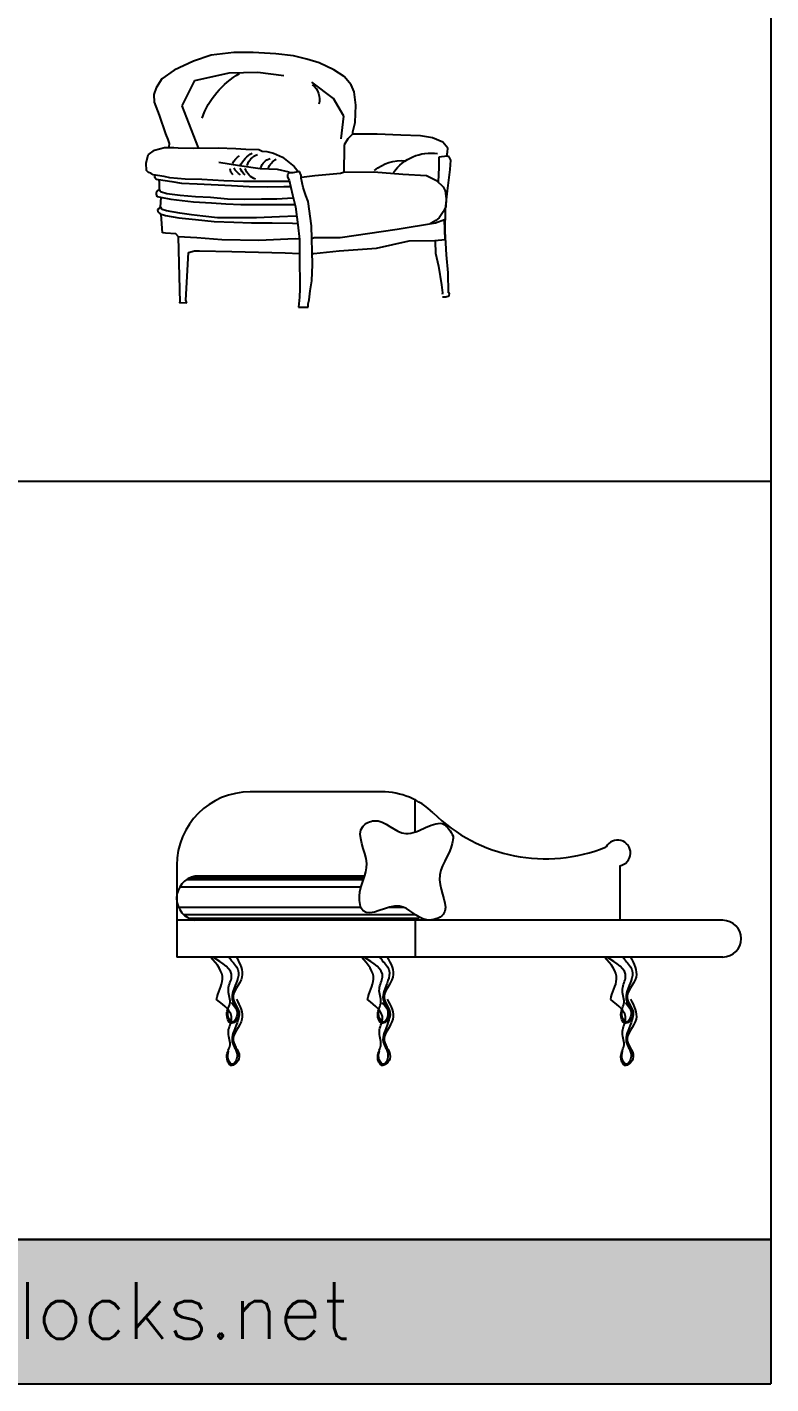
# Model space of a CAD drawing. Header units: millimetres. Extents: x 1987 to 28581, y 809 to 14560.
# Drawn here: x 26556 to 28581, y 809 to 4506 of the extents above; entities that cross this region are included whole.
import ezdxf

# ---------------------------------------------------------------- set-up
doc = ezdxf.new("R2010")
doc.units = ezdxf.units.MM
doc.layers.add('www.cad-blocks.net', color=7, linetype='Continuous')
doc.styles.get("Standard").update_dxf_attribs({"font": 'arial.ttf'})

# ---------------------------------------------------------------- blocks, each defined once
blk = doc.blocks.new('A$C765770E5')
for p, q in [((318.9, 646.8, -685.7), (359.1, 665.6, -685.7)), ((359.1, 665.6, -685.7), (392.4, 675.8, -685.7)), ((392.4, 675.8, -685.7), (429.1, 684.4, -685.7)), ((429.1, 684.4, -685.7), (476.5, 689.8, -685.7)), ((476.5, 689.8, -685.7), (538.8, 694.1, -685.7)), ((538.8, 694.1, -685.7), (590.9, 694.1, -685.7)), ((590.9, 694.1, -685.7), (653.3, 686.4, -685.7)), ((653.3, 686.4, -685.7), (701.1, 670.2, -685.7)), ((701.1, 670.2, -685.7), (754.1, 645.4, -685.7)), ((290.8, 628, -685.7), (318.9, 646.8, -685.7)), ((525.5, 640.1, -685.7), (455.4, 631.5, -685.7)), ((604.2, 638.6, -685.7), (525.5, 640.1, -685.7)), ((697.2, 617.2, -685.7), (604.2, 638.6, -685.7)), ((754.1, 645.4, -685.7), (787.4, 621.6, -685.7)), ((263.4, 586.2, -685.7), (272, 605.9, -685.7)), ((272, 605.9, -685.7), (290.8, 628, -685.7)), ((320, 568.3, -685.7), (378.7, 612.6, -685.7)), ((731.6, 548.6, -685.7), (697.2, 617.2, -685.7)), ((787.4, 621.6, -685.7), (802.8, 597.7, -685.7)), ((802.8, 597.7, -685.7), (808.7, 579.7, -685.7)), ((259.2, 550.4, -685.7), (263.4, 586.2, -685.7)), ((291.6, 520.3, -685.7), (320, 568.3, -685.7)), ((807.9, 558.4, -685.7), (794.2, 523.4, -685.7)), ((808.7, 579.7, -685.7), (807.9, 558.4, -685.7)), ((260.9, 502.6, -685.7), (259.2, 550.4, -685.7)), ((298.7, 458.2, -685.7), (291.6, 520.3, -685.7)), ((687.2, 434.2, -685.7), (731.6, 548.6, -685.7)), ((794.2, 523.4, -685.7), (777.1, 472.2, -685.7)), ((266.8, 477.9, -685.7), (260.9, 502.6, -685.7)), ((8.5, 433.1, -685.7), (22.2, 449.3, -685.7)), ((22.2, 449.3, -685.7), (50.4, 461.2, -685.7)), ((50.4, 461.2, -685.7), (82.4, 466.8, -685.7)), ((82.4, 466.8, -685.7), (136.2, 468.5, -685.7)), ((136.2, 468.5, -685.7), (201.1, 471, -685.7)), ((201.1, 471, -685.7), (258.3, 471, -685.7)), ((258.3, 471, -685.7), (267.7, 471, -685.7)), ((266.8, 470.2, -685.7), (266.8, 477.9, -685.7)), ((267.7, 471, -685.7), (280.5, 458.2, -685.7)), ((280.5, 458.2, -685.7), (290.8, 442, -685.7)), ((771.2, 456.8, -685.7), (767.7, 445.8, -685.7)), ((767.7, 445.8, -685.7), (768.6, 436.4, -685.7)), ((777.1, 472.2, -685.7), (771.2, 456.8, -685.7)), ((0, 400.6, -685.7), (4.3, 409.2, -685.7)), ((4.3, 409.2, -685.7), (10.2, 410.9, -685.7)), ((9.4, 422, -685.7), (8.5, 433.1, -685.7)), ((11.1, 412.6, -685.7), (9.4, 422, -685.7)), ((10.2, 410.9, -685.7), (33.3, 408.3, -685.7)), ((33.3, 408.3, -685.7), (32.5, 402.3, -685.7)), ((290.8, 442, -685.7), (290.8, 423.2, -685.7)), ((290.8, 423.2, -685.7), (291.6, 380.6, -685.7)), ((458.4, 408.6, -685.7), (426.8, 383, -685.7)), ((483.2, 419.7, -685.7), (458.4, 408.6, -685.7)), ((501.1, 424, -685.7), (483.2, 419.7, -685.7)), ((513.9, 424.9, -685.7), (501.1, 424, -685.7)), ((523.3, 429.1, -685.7), (513.9, 424.9, -685.7)), ((558.3, 430.8, -685.7), (523.3, 429.1, -685.7)), ((585.7, 432.5, -685.7), (558.3, 430.8, -685.7)), ((633.5, 434.2, -685.7), (585.7, 432.5, -685.7)), ((701.8, 433.4, -685.7), (633.5, 434.2, -685.7)), ((742.8, 434.2, -685.7), (701.8, 433.4, -685.7)), ((754.8, 435.1, -685.7), (742.8, 434.2, -685.7)), ((780.4, 435.1, -685.7), (754.8, 435.1, -685.7)), ((807.7, 427.4, -685.7), (780.4, 435.1, -685.7)), ((824.8, 414.6, -685.7), (807.7, 427.4, -685.7)), ((829.9, 392.4, -685.7), (824.8, 414.6, -685.7)), ((1.7, 375, -685.7), (0, 400.6, -685.7)), ((9.4, 317, -685.7), (1.7, 375, -685.7)), ((32.5, 402.3, -685.7), (32.5, 380.1, -685.7)), ((32.5, 380.1, -685.7), (35, 341.7, -685.7)), ((291.6, 380.6, -685.7), (291.6, 367.8, -685.7)), ((426.8, 383, -685.7), (415.7, 369.4, -685.7)), ((440.2, 368, -685.7), (472.6, 374.9, -685.7)), ((472.6, 374.9, -685.7), (519.1, 376.8, -685.7)), ((519.1, 376.8, -685.7), (576, 384.6, -685.7)), ((576, 384.6, -685.7), (631.8, 394.4, -685.7)), ((823.9, 366.8, -685.7), (829.1, 371.9, -685.7)), ((829.1, 371.9, -685.7), (829.9, 392.4, -685.7)), ((39.6, 344.6, -685.7), (20.8, 327.6, -685.7)), ((66.1, 358.3, -685.7), (39.6, 344.6, -685.7)), ((131, 362.5, -685.7), (66.1, 358.3, -685.7)), ((209.6, 368.5, -685.7), (131, 362.5, -685.7)), ((292.4, 367.7, -685.7), (209.6, 368.5, -685.7)), ((300.9, 365.1, -685.7), (292.4, 367.7, -685.7)), ((371, 358.3, -685.7), (300.9, 365.1, -685.7)), ((406.8, 354, -685.7), (371, 358.3, -685.7)), ((402.1, 326.2, -685.7), (408, 351.4, -685.7)), ((408, 358.8, -685.7), (412.4, 369.1, -685.7)), ((408, 351.4, -685.7), (408, 358.8, -685.7)), ((412.4, 369.1, -685.7), (430.2, 366.2, -685.7)), ((430.2, 366.2, -685.7), (440.6, 366.2, -685.7)), ((440.6, 345.5, -685.7), (431.7, 305.5, -685.7)), ((440.6, 366.2, -685.7), (445, 361.7, -685.7)), ((445, 354.3, -685.7), (440.6, 345.5, -685.7)), ((441.4, 342.5, -685.7), (472.3, 341.8, -685.7)), ((445, 361.7, -685.7), (445, 354.3, -685.7)), ((472.3, 341.8, -685.7), (513.5, 341.8, -685.7)), ((513.5, 341.8, -685.7), (564.9, 341.8, -685.7)), ((564.9, 341.8, -685.7), (618.5, 343.9, -685.7)), ((634.3, 332.9, -685.7), (597.9, 331.5, -685.7)), ((618.5, 343.9, -685.7), (678.2, 348, -685.7)), ((691.2, 335.6, -685.7), (634.3, 332.9, -685.7)), ((678.2, 348, -685.7), (723.5, 348.7, -685.7)), ((733.8, 337.7, -685.7), (691.2, 335.6, -685.7)), ((723.5, 348.7, -685.7), (765.4, 352.1, -685.7)), ((760.5, 342.5, -685.7), (733.8, 337.7, -685.7)), ((796.2, 347.3, -685.7), (760.5, 342.5, -685.7)), ((765.4, 352.1, -685.7), (780.5, 356.2, -685.7)), ((780.5, 356.2, -685.7), (810.8, 360.5, -685.7)), ((793.5, 341.8, -685.7), (796.2, 347.3, -685.7)), ((793.5, 320.6, -685.7), (793.5, 341.8, -685.7)), ((803.1, 348.7, -685.7), (796.2, 347.3, -685.7)), ((807.9, 356.9, -685.7), (803.1, 348.7, -685.7)), ((804.1, 359.3, -685.7), (807.9, 356.9, -685.7)), ((811.1, 360.8, -685.7), (817.1, 365.1, -685.7)), ((817.1, 365.1, -685.7), (823.9, 366.8, -685.7)), ((14.5, 266.6, -685.7), (9.4, 317, -685.7)), ((15.7, 316.5, -685.7), (13.1, 295.1, -685.7)), ((20.8, 327.6, -685.7), (15.7, 316.5, -685.7)), ((388.7, 287.7, -685.7), (394.7, 304, -685.7)), ((394.7, 304, -685.7), (402.1, 326.2, -685.7)), ((431.7, 305.5, -685.7), (422.8, 272.9, -685.7)), ((430.4, 297.2, -685.7), (474.3, 294.5, -685.7)), ((455.1, 328.8, -685.7), (437.3, 328.8, -685.7)), ((498.4, 328.1, -685.7), (455.1, 328.8, -685.7)), ((549.8, 328.8, -685.7), (498.4, 328.1, -685.7)), ((597.9, 331.5, -685.7), (549.8, 328.8, -685.7)), ((608.2, 294.5, -685.7), (654.8, 298.6, -685.7)), ((654.8, 298.6, -685.7), (695.3, 300.7, -685.7)), ((695.3, 300.7, -685.7), (737.2, 304.1, -685.7)), ((737.2, 304.1, -685.7), (773.6, 308.9, -685.7)), ((790.7, 299.3, -685.7), (762.6, 294.5, -685.7)), ((773.6, 308.9, -685.7), (790.7, 313.7, -685.7)), ((790.7, 272.6, -685.7), (789.4, 299.3, -685.7)), ((790.7, 313.7, -685.7), (791.4, 319.2, -685.7)), ((800.4, 301.4, -685.7), (790.7, 299.3, -685.7)), ((791.4, 319.2, -685.7), (793.5, 319.9, -685.7)), ((793.5, 319.9, -685.7), (799, 317.1, -685.7)), ((799, 317.1, -685.7), (802.4, 311, -685.7)), ((802.4, 306.2, -685.7), (800.4, 301.4, -685.7)), ((802.4, 311, -685.7), (802.4, 306.2, -685.7)), ((13.1, 295.1, -685.7), (14, 272.9, -685.7)), ((14, 272.9, -685.7), (20.8, 259.3, -685.7)), ((15.4, 206.1, -685.7), (14.5, 266.6, -685.7)), ((20.8, 259.3, -685.7), (31.9, 243.1, -685.7)), ((379.9, 221.2, -685.7), (388.7, 287.7, -685.7)), ((422.8, 272.9, -685.7), (416.9, 224.1, -685.7)), ((439.3, 279.4, -685.7), (423.5, 279.4, -685.7)), ((483.9, 279.4, -685.7), (439.3, 279.4, -685.7)), ((474.3, 294.5, -685.7), (516.2, 294.5, -685.7)), ((527.2, 279.4, -685.7), (483.9, 279.4, -685.7)), ((516.2, 294.5, -685.7), (562.9, 293.1, -685.7)), ((571.8, 279.4, -685.7), (527.2, 279.4, -685.7)), ((562.9, 293.1, -685.7), (608.2, 294.5, -685.7)), ((613, 281.5, -685.7), (571.8, 279.4, -685.7)), ((652.1, 284.2, -685.7), (613, 281.5, -685.7)), ((701.5, 287, -685.7), (652.1, 284.2, -685.7)), ((762.6, 294.5, -685.7), (701.5, 287, -685.7)), ((737.9, 256.1, -685.7), (775, 262.3, -685.7)), ((775, 262.3, -685.7), (786.6, 265.7, -685.7)), ((786.6, 265.7, -685.7), (790.1, 271.9, -685.7)), ((790.1, 271.9, -685.7), (790.7, 273.2, -685.7)), ((790.7, 273.2, -685.7), (794.9, 269.1, -685.7)), ((798.3, 259.5, -685.7), (791.4, 254, -685.7)), ((794.9, 269.1, -685.7), (799, 266.4, -685.7)), ((799, 266.4, -685.7), (798.3, 259.5, -685.7)), ((15.5, 184.5, -685.7), (17, 237.7, -685.7)), ((17, 237.7, -685.7), (42.2, 228.9, -685.7)), ((31.9, 243.1, -685.7), (41.3, 236.2, -685.7)), ((41.3, 236.2, -685.7), (47.3, 232.8, -685.7)), ((42.2, 228.9, -685.7), (145.9, 211.1, -685.7)), ((47.3, 232.8, -685.7), (56.7, 226.9, -685.7)), ((416.9, 224.1, -685.7), (412.4, 184.2, -685.7)), ((431.1, 228.7, -685.7), (418, 228, -685.7)), ((422.2, 247.9, -685.7), (466.8, 245.8, -685.7)), ((486.7, 229.3, -685.7), (431.1, 228.7, -685.7)), ((466.8, 245.8, -685.7), (529.9, 243.7, -685.7)), ((543, 230, -685.7), (486.7, 229.3, -685.7)), ((529.9, 243.7, -685.7), (590.3, 243.1, -685.7)), ((591, 231.4, -685.7), (543, 230, -685.7)), ((590.3, 243.1, -685.7), (635.6, 243.7, -685.7)), ((644.6, 233.5, -685.7), (591, 231.4, -685.7)), ((635.6, 243.7, -685.7), (675.4, 247.9, -685.7)), ((696, 238.3, -685.7), (644.6, 233.5, -685.7)), ((675.4, 247.9, -685.7), (706.3, 251.3, -685.7)), ((741.3, 243.7, -685.7), (696, 238.3, -685.7)), ((706.3, 251.3, -685.7), (737.9, 256.1, -685.7)), ((777.7, 249.2, -685.7), (741.3, 243.7, -685.7)), ((791.4, 254, -685.7), (777.7, 249.2, -685.7)), ((785.3, 202.6, -685.7), (789.4, 252, -685.7)), ((12, 142, -685.7), (15.4, 206.1, -685.7)), ((145.9, 211.1, -685.7), (301.4, 188.9, -685.7)), ((301.4, 188.9, -685.7), (372.5, 188.5, -685.7)), ((372.5, 188.5, -685.7), (378.9, 186.1, -685.7)), ((376.9, 116.1, -685.7), (379.9, 221.2, -685.7)), ((412.5, 185, -685.7), (424.3, 185.9, -685.7)), ((424.3, 185.9, -685.7), (523.5, 181.5, -685.7)), ((624.2, 183, -685.7), (692.4, 188.9, -685.7)), ((692.4, 188.9, -685.7), (742.7, 191.9, -685.7)), ((742.7, 191.9, -685.7), (738.3, 12.8, -685.7)), ((741.7, 191.8, -685.7), (748.9, 199.9, -685.7)), ((748.9, 199.9, -685.7), (777.7, 201.2, -685.7)), ((777.7, 201.2, -685.7), (785.3, 202.6, -685.7)), ((43.7, 181.5, -685.7), (15.5, 184.5, -685.7)), ((42.7, 178.7, -685.7), (41.9, 147.2, -685.7)), ((113.3, 180.5, -685.7), (43.7, 181.5, -685.7)), ((202.8, 161, -685.7), (113.3, 180.5, -685.7)), ((304.1, 153.3, -685.7), (202.8, 161, -685.7)), ((372.9, 145.7, -685.7), (304.1, 153.3, -685.7)), ((412.4, 184.2, -685.7), (412.4, 127.9, -685.7)), ((596.4, 151.4, -685.7), (451.2, 147.6, -685.7)), ((523.5, 181.5, -685.7), (624.2, 183, -685.7)), ((684.9, 153.4, -685.7), (596.4, 151.4, -685.7)), ((698.3, 153.4, -685.7), (684.9, 153.4, -685.7)), ((714.6, 148.9, -685.7), (698.3, 153.4, -685.7)), ((722, 18.7, -685.7), (714.6, 148.9, -685.7)), ((7.7, 93.4, -685.7), (12, 142, -685.7)), ((34.2, 111.3, -685.7), (25.6, 61, -685.7)), ((41.9, 147.2, -685.7), (34.2, 111.3, -685.7)), ((377.7, 145.7, -685.7), (372.9, 145.7, -685.7)), ((378.4, 71.7, -685.7), (376.9, 116.1, -685.7)), ((412.4, 127.9, -685.7), (411, 62.8, -685.7)), ((451.2, 147.6, -685.7), (412.4, 145.8, -685.7)), ((6.8, 38.8, -685.7), (7.7, 93.4, -685.7)), ((3.4, 37.9, -685.7), (6.8, 38.8, -685.7)), ((5.1, 30.3, -685.7), (3.4, 37.9, -685.7)), ((25.6, 61, -685.7), (23.1, 38.8, -685.7)), ((23.1, 38.8, -685.7), (23.9, 34.5, -685.7)), ((382.9, 44.7, -685.7), (378.4, 71.7, -685.7)), ((386.4, 20, -685.7), (382.9, 44.7, -685.7)), ((411, 62.8, -685.7), (411, 49.6, -685.7)), ((411, 49.6, -685.7), (412.4, 26.7, -685.7)), ((13.7, 27.7, -685.7), (5.1, 30.3, -685.7)), ((23.1, 27.7, -685.7), (13.7, 27.7, -685.7)), ((388.9, 8.7, -685.7), (386.4, 20, -685.7)), ((388.9, 0, -685.7), (388.9, 8.7, -685.7)), ((415.4, 0, -685.7), (388.9, 0, -685.7)), ((412.4, 26.7, -685.7), (415.4, 0, -685.7)), ((719, 11.3, -685.7), (722, 18.7, -685.7)), ((738.3, 12.8, -685.7), (719, 11.3, -685.7))]:
    blk.add_line(p, q)
for centre, radius, start, end in [((461.7, 437.1, -685.7), 229.7, 19.8205, 60.1677), ((406.2, 566.8, -685.7), 48.5, 125.991, 197.1109), ((54.1, 295.4, -685.7), 124.5, 35.0268, 98.1981), ((512.2, 374.1, -685.7), 44.3, 15.0875, 71.1411), ((497.1, 345.4, -685.7), 86.8, 27.5822, 59.0954), ((552.1, 373.1, -685.7), 45.9, 23.6591, 59.323), ((135, 288.6, -685.7), 110.9, 48.8924, 95.734), ((449.9, 358.8, -685.7), 51.3, 21.7328, 60.0586), ((480.6, 367.7, -685.7), 39, 18.0777, 71.9693), ((519.2, 389.8, -685.7), 42.8, 287.1943, 343.738), ((518.3, 408.6, -685.7), 64.1, 310.9466, 331.3006), ((518.3, 431.5, -685.7), 90.2, 307.7042, 323.8184), ((578.6, 378, -685.7), 22.9, 310.9529, 355.8794)]:
    blk.add_arc(centre, radius, start, end)
blk.add_point((738.3, 12.8, -685.7))
blk = doc.blocks.new('A$C0A947390')
at = {"xscale": -1}
blk.add_blockref('A$C765770E5', (829.9, 0), dxfattribs=at)
blk = doc.blocks.new('A$C74131DBA')
for p, q in [((558.5, 745.6), (200.4, 745.6)), ((649.4, 636.3), (649.4, 723.7)), ((0.4, 545.6), (0.4, 295.6)), ((1206.8, 544.4), (1206.8, 395.6)), ((501.8, 485.6), (7.8, 485.6)), ((508.4, 505.6), (26.1, 505.6)), ((510.2, 510.9), (35.5, 510.9)), ((511.8, 515.6), (50.6, 515.6)), ((502, 430.6), (5.3, 430.6)), ((650.6, 410.6), (19.8, 410.6)), ((619.4, 430.6), (578.4, 430.6)), ((1487.4, 395.6), (0.4, 395.6)), ((657.3, 400.6), (34.7, 400.6)), ((649.4, 395.6), (649.4, 295.6)), ((1487.4, 295.6), (0.4, 295.6)), ((165.8, 235.6), (165.4, 235.6))]:
    blk.add_line(p, q)
for centre, radius, start, end in [((200.4, 545.6), 200, 90, 180), ((558.5, 545.6), 200, 45.5763, 90), ((1004.8, 1000.9), 437.6, 225.5763, 292.1264), ((1200.8, 579.2), 35.3, 279.7718, 152.3088), ((60.8, 455.6), 60.9, 99.646, 260.354), ((616.6, 455.6), 68.4, 298.6883, 310.7896), ((1487.4, 345.6), 50, 0, 90), ((1487.4, 345.6), 50, 270, 0), ((81.7, 236.2), 83.9, 35.7512, 45.0675), ((492.7, 236.2), 83.9, 35.7512, 45.0675), ((1154.9, 236.2), 83.9, 35.7512, 45.0675)]:
    blk.add_arc(centre, radius, start, end)
for points, knots in [([(753.1, 624.8), (745.6, 638.2), (718.5, 686.9), (621.8, 593.6), (559.7, 682.5), (477.7, 641.7), (541.3, 546.8), (490.4, 483.8), (507.1, 388.2), (612.7, 467.1), (662.7, 383.5), (756.5, 413.6), (688.1, 516.7), (749, 576.3), (752.5, 618.1), (753.1, 624.8)], [0, 0, 0, 0, 40.654717, 147.720835, 241.196182, 274.463339, 376.546095, 467.934924, 508.805695, 608.775507, 691.943386, 738.993892, 833.680449, 938.706704, 958.685552, 958.685552, 958.685552, 958.685552]), ([(108.9, 179.4), (110.9, 198.9), (139.5, 238.7), (110.4, 275.9), (92, 295.6)], [0, 0, 0, 0, 61.556364, 132.043512, 132.043512, 132.043512, 132.043512]), ([(162.7, 295.3), (172.4, 277.1), (192.9, 238.3), (132.9, 186.1), (186, 141.6), (144.8, 104.1), (131.2, 144.7), (152.3, 171.5), (134.2, 207.6), (164, 256.1), (124.7, 279.3), (97.6, 295.3)], [0, 0, 0, 0, 56.346107, 119.626128, 171.805827, 199.611872, 225.83849, 259.531461, 296.680602, 330.373642, 405.612691, 405.612691, 405.612691, 405.612691]), ([(148.8, 286.3), (157, 277), (178.7, 252.7), (154.9, 214.6), (147.2, 172.6), (172.6, 150.5), (155, 109.9), (136.5, 132.9), (139.3, 145.8), (141, 153.5)], [0, 0, 0, 0, 34.305607, 90.030218, 114.251796, 156.03552, 180.823615, 196.943685, 220.373838, 220.373838, 220.373838, 220.373838]), ([(519.9, 179.4), (521.9, 198.9), (550.6, 238.7), (521.4, 275.9), (503, 295.6)], [0, 0, 0, 0, 61.556364, 132.043512, 132.043512, 132.043512, 132.043512]), ([(573.7, 295.3), (583.4, 277.1), (603.9, 238.3), (543.9, 186.1), (597, 141.6), (555.8, 104.1), (542.2, 144.7), (563.4, 171.5), (545.2, 207.6), (575.1, 256.1), (535.7, 279.3), (508.6, 295.3)], [0, 0, 0, 0, 56.346107, 119.626128, 171.805827, 199.611872, 225.83849, 259.531461, 296.680602, 330.373642, 405.612691, 405.612691, 405.612691, 405.612691]), ([(559.8, 286.3), (568, 277), (589.7, 252.7), (565.9, 214.6), (558.3, 172.6), (583.6, 150.5), (566, 109.9), (547.5, 132.9), (550.3, 145.8), (552, 153.5)], [0, 0, 0, 0, 34.305607, 90.030218, 114.251796, 156.03552, 180.823615, 196.943685, 220.373838, 220.373838, 220.373838, 220.373838]), ([(1182.1, 179.4), (1184.1, 198.9), (1212.7, 238.7), (1183.6, 275.9), (1165.2, 295.6)], [0, 0, 0, 0, 61.556364, 132.043512, 132.043512, 132.043512, 132.043512]), ([(1235.9, 295.3), (1245.6, 277.1), (1266.1, 238.3), (1206.1, 186.1), (1259.2, 141.6), (1218, 104.1), (1204.4, 144.7), (1225.5, 171.5), (1207.4, 207.6), (1237.2, 256.1), (1197.9, 279.3), (1170.7, 295.3)], [0, 0, 0, 0, 56.346107, 119.626128, 171.805827, 199.611872, 225.83849, 259.531461, 296.680602, 330.373642, 405.612691, 405.612691, 405.612691, 405.612691]), ([(1222, 286.3), (1230.2, 277), (1251.9, 252.7), (1228.1, 214.6), (1220.4, 172.6), (1245.7, 150.5), (1228.2, 109.9), (1209.7, 132.9), (1212.5, 145.8), (1214.2, 153.5)], [0, 0, 0, 0, 34.305607, 90.030218, 114.251796, 156.03552, 180.823615, 196.943685, 220.373838, 220.373838, 220.373838, 220.373838]), ([(162.7, 180.4), (172.4, 162.1), (192.9, 123.3), (132.9, 71.1), (186, 26.6), (144.8, -10.9), (131.2, 29.7), (152.3, 56.5), (134.2, 92.7), (162.4, 138), (130.3, 162.9), (108.9, 179.4)], [0, 0, 0, 0, 56.346107, 119.626128, 171.805827, 199.611872, 225.83849, 259.531461, 296.680602, 330.373642, 397.533855, 397.533855, 397.533855, 397.533855]), ([(148.8, 171.3), (157, 162.1), (178.7, 137.7), (154.9, 99.6), (147.2, 57.6), (172.6, 35.5), (155, -5.1), (136.5, 17.9), (139.3, 30.9), (141, 38.6)], [0, 0, 0, 0, 34.305607, 90.030218, 114.251796, 156.03552, 180.823615, 196.943685, 220.373838, 220.373838, 220.373838, 220.373838]), ([(573.7, 180.4), (583.4, 162.1), (603.9, 123.3), (543.9, 71.1), (597, 26.6), (555.8, -10.9), (542.2, 29.7), (563.4, 56.5), (545.3, 92.7), (573.4, 138), (541.3, 162.9), (519.9, 179.4)], [0, 0, 0, 0, 56.346107, 119.626128, 171.805827, 199.611872, 225.83849, 259.531461, 296.680602, 330.373642, 397.533855, 397.533855, 397.533855, 397.533855]), ([(559.8, 171.3), (568, 162.1), (589.7, 137.7), (565.9, 99.6), (558.3, 57.6), (583.6, 35.5), (566, -5.1), (547.5, 17.9), (550.3, 30.9), (552, 38.6)], [0, 0, 0, 0, 34.305607, 90.030218, 114.251796, 156.03552, 180.823615, 196.943685, 220.373838, 220.373838, 220.373838, 220.373838]), ([(1235.9, 180.4), (1245.6, 162.1), (1266.1, 123.3), (1206.1, 71.1), (1259.2, 26.6), (1218, -10.9), (1204.4, 29.7), (1225.5, 56.5), (1207.4, 92.7), (1235.6, 138), (1203.5, 162.9), (1182.1, 179.4)], [0, 0, 0, 0, 56.346107, 119.626128, 171.805827, 199.611872, 225.83849, 259.531461, 296.680602, 330.373642, 397.533855, 397.533855, 397.533855, 397.533855]), ([(1222, 171.3), (1230.2, 162.1), (1251.9, 137.7), (1228.1, 99.6), (1220.4, 57.6), (1245.7, 35.5), (1228.2, -5.1), (1209.7, 17.9), (1212.5, 30.9), (1214.2, 38.6)], [0, 0, 0, 0, 34.305607, 90.030218, 114.251796, 156.03552, 180.823615, 196.943685, 220.373838, 220.373838, 220.373838, 220.373838])]:
    blk.add_open_spline(points, degree=3, knots=knots)
blk = doc.blocks.new('FORMAT')
at = {"layer": 'www.cad-blocks.net', "true_color": 0x546d8e}
h = blk.add_hatch(color=155, dxfattribs=at)
h.set_gradient(color1=(68, 68, 68), color2=(84, 109, 142), tint=1)
h.paths.add_polyline_path([(3579.3, 1202.2), (3579.3, 808.9), (28581.4, 808.9), (28581.4, 1202.2)])
h.paths.add_polyline_path([(21213.7, 893.7), (28332.4, 893.7), (28332.4, 1124), (21213.7, 1124)], flags=24)
blk.add_line((28581.4, 1202.2), (3579.3, 1202.2))
at = {"layer": 'www.cad-blocks.net', "color": 155, "true_color": 0x546d8e}
for p, q in [((28581.4, 14560.3), (28581.4, 808.9)), ((3579.3, 3268.6), (28581.4, 3268.6)), ((28581.4, 1202.2), (3579.3, 1202.2)), ((3579.3, 1202.2), (28581.4, 1202.2)), ((3579.3, 808.9), (28581.4, 808.9))]:
    blk.add_line(p, q, dxfattribs=at)
at = {"layer": 'www.cad-blocks.net'}
blk.add_line((3579.3, 1202.2), (28581.4, 1202.2), dxfattribs=at)
at = {"layer": 'www.cad-blocks.net', "color": 155, "true_color": 0x546d8e, "insert": (21252.1, 1085.6), "char_height": 153.562, "attachment_point": 1}
blk.add_mtext_dynamic_manual_height_columns('{\\Fsimplex|c0;\\C7;download more free cad collection at: www.cad-blocks.net}', width=45138.163, gutter_width=12.5, heights=[0], dxfattribs=at)

msp = doc.modelspace()

# ---------------------------------------------------------------- block references
for name, p in [('FORMAT', (0, 0)), ('A$C0A947390', (26880.1, 3742.9, 685.7)), ('A$C74131DBA', (26963.1, 1676.4, 45))]:
    msp.add_blockref(name, p)

doc.saveas('drawing.dxf')
